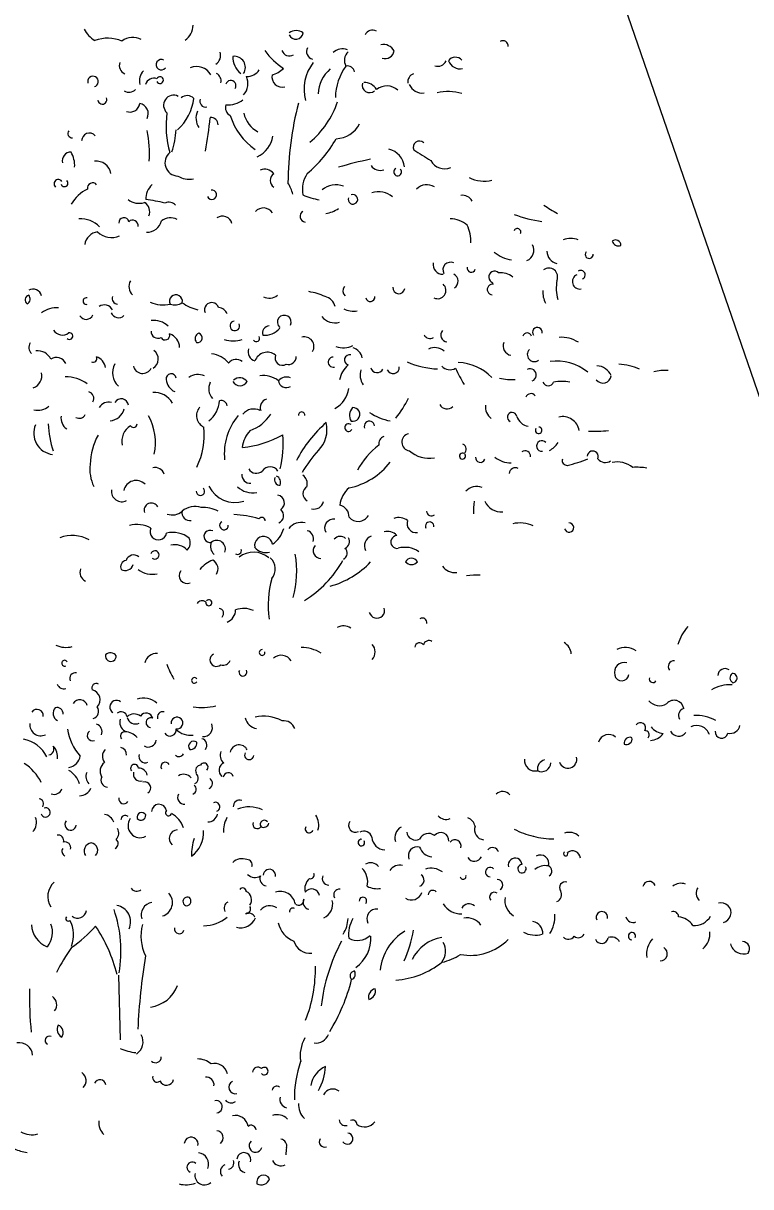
# Model space of a CAD drawing. Header units: millimetres. Extents: x 563604 to 809435, y 2337 to 1331933.
# Drawn here: x 733479 to 734622, y 1262839 to 1264665 of the extents above; entities that cross this region are included whole.
import ezdxf

# ---------------------------------------------------------------- set-up
doc = ezdxf.new("R2010")
doc.units = ezdxf.units.MM
for name, color, linetype, lineweight in [('A-ANNO-DIMS', 211, 'Continuous', 9), ('A-ANNO-DIMS-340', 211, 'Continuous', 9), ('ks_caytram-1', 253, 'Continuous', 9), ('MEP DUONG NHUA-1', 253, 'Continuous', 9), ('NCV_TKCS_HIEN TRANG_251226_dwg-1', 253, 'Continuous', 9)]:
    doc.layers.add(name, color=color, linetype=linetype, lineweight=lineweight)
doc.styles.add('Arial_2', font='arial_0.ttf', dxfattribs={"width": 0.9, "height": 1360})
doc.dimstyles.new('1_Dim_chi_tiet_khu_đất_1', dxfattribs={"dimscale": 304.8, "dimtxt": 1387.552784, "dimasz": 1.338583, "dimexe": 1.115486, "dimexo": 0.0625, "dimgap": 0.111549, "dimtad": 1, "dimdec": 0, "dimrnd": 5, "dimzin": 0, "dimdsep": 46, "dimtxsty": 'Arial_2', "dimblk1": 'OBLIQUE', "dimblk2": 'OBLIQUE', "dimsah": 1, "dimcen": 0.09, "dimdle": 1.115486, "dimazin": 0, "dimtfac": 1, "dimtdec": 4, "dimtix": 1, "dimtmove": 0, "dimatfit": 3, "dimfxl": 3.346457, "dimfxlon": 1, "dimtvp": 1, "dimtolj": 1, "dimtzin": 0, "dimarcsym": 2})

# ---------------------------------------------------------------- blocks, each defined once
blk = doc.blocks.new('NCV_TKCS_HIEN TRANG_251226_dwg_CX-2645538-TỔNG THỂ_HIỆN TRẠNG KHU ĐẤT')
at = {"layer": 'ks_caytram-1'}
blk.add_line((724156.2, 1293976), (724158.7, 1293874.3), dxfattribs=at)
for centre, radius, start, end in [((724137.7, 1295477.5), 38.9, 204.9281, 241.6471), ((724244.7, 1295467.1), 28.7, 304.9821, 359.9961), ((724435.4, 1295438.2), 20.4, 56.8811, 123.3894), ((724434.8, 1295457), 11.8, 205.9091, 351.4231), ((724555.2, 1295446.5), 12.9, 60.7951, 154.1831), ((724139.2, 1295387), 59.7, 67.7941, 109.4621), ((724178.6, 1295420.2), 27.8, 61.3931, 127.3494), ((724571.9, 1295416.8), 20.1, 29.0181, 100.5592), ((724760.3, 1295434.9), 7.92, 350.8631, 124.4663), ((724299.8, 1295419.8), 16.9, 304.0261, 17.3631), ((724338.1, 1295400.8), 17.5, 327.3381, 96.9428), ((724368, 1295416.7), 32, 177.3511, 232.1661), ((724471.9, 1295487.5), 104.7, 215.1721, 237.3441), ((724424.7, 1295431.1), 12.3, 198.4741, 300.6831), ((724463.4, 1295425.7), 11.9, 148.8791, 258.6501), ((724508.2, 1295408.6), 21.4, 69.2981, 133.5936), ((724529.7, 1295412), 18.5, 133.8911, 209.3171), ((724574.7, 1295430), 15.2, 254.1851, 347.0141), ((724685.5, 1295403.1), 13.7, 42.2911, 144.0028), ((724171.4, 1295403.9), 13.9, 159.1911, 248.3381), ((724223.6, 1295405.2), 8.18, 60.1741, 320.7041), ((724279, 1295376.5), 25.7, 29.2671, 112.952), ((724358.5, 1295409.5), 22.7, 266.9581, 326.4421), ((724390.8, 1295421.9), 33.3, 281.5751, 317.4081), ((724514.6, 1295366.8), 66.9, 141.5481, 195.2721), ((724522.4, 1295358.2), 52.3, 129.6631, 178.7944), ((724582, 1295352.4), 85.1, 143.5463, 179.0748), ((724516, 1295392), 11.2, 10.4141, 102.4777), ((724657.6, 1295417.4), 14.8, 252.5801, 334.9511), ((724693.2, 1295418.9), 20.3, 202.5421, 280.1061), ((724116.2, 1295378.7), 8.29, 285.0081, 197.1541), ((724211.9, 1295379.8), 22.8, 136.6011, 194.1821), ((724212.2, 1295369.7), 14.2, 72.0561, 161.3437), ((724221.4, 1295381), 5.33, 204.9101, 155.36), ((724304.3, 1295379.7), 13.1, 347.3201, 62.5011), ((724332.7, 1295372.3), 8.08, 327.2391, 163.4836), ((724333, 1295375.7), 26.7, 318.0271, 24.7501), ((724413.6, 1295386.2), 16.4, 169.2431, 284.3001), ((724623.7, 1295378.5), 13, 107.7471, 189.3071), ((724172.8, 1295375.8), 13.9, 236.9211, 317.5981), ((724550.9, 1295373.2), 11.9, 165.2701, 309.1891), ((724541.6, 1295353.5), 23.8, 32.189, 89.9697), ((724577.8, 1295345.8), 26, 48.0621, 128.3915), ((724633.2, 1295382.3), 21.7, 201.9541, 278.8251), ((724674.4, 1295292.9), 70.2, 72.3271, 104.6713), ((724130.9, 1295350.2), 6.98, 185.9251, 22.4181), ((724174.2, 1295346.7), 15.9, 249.6821, 350.7261), ((724187.2, 1295328.4), 15.9, 330.84, 80.3558), ((724242.9, 1295341.4), 15.8, 62.5281, 228.0941), ((724195.7, 1295361.9), 79.6, 312.1611, 352.9141), ((724264.1, 1295341.6), 15, 44.7591, 129.1504), ((724293.1, 1295347.6), 8.99, 157.4581, 281.3901), ((724338.1, 1295337.7), 13.9, 161.3351, 242.5381), ((724328.5, 1295379.7), 37.7, 264.6641, 308.1281), ((724938.2, 1295215.4), 515.8, 165.4808, 179.5334), ((724367.3, 1295391), 140.1, 309.7761, 341.7341), ((724379.7, 1295309.1), 148.8, 172.0581, 196.3831), ((724304.3, 1295321.2), 26.3, 155.7601, 214.4491), ((724431.7, 1295357.6), 105, 197.8181, 234.6491), ((724395.7, 1295338.7), 43.8, 192.9981, 242.4081), ((723555, 1295404.4), 750, 349.6361, 353.6911), ((724301.5, 1295310.8), 11.3, 0.6561, 95.0678), ((724497, 1295331.5), 42.5, 271.6721, 333.5401), ((724083.6, 1295297.1), 6.85, 140.9261, 272.4711), ((724110.5, 1295285.7), 12.1, 41.3151, 179.4035), ((724034.6, 1295265.5), 170.4, 356.0041, 12.2471), ((724090.2, 1295314.9), 157.2, 342.7391, 355.6221), ((724355.9, 1295300.1), 43.5, 295.0701, 350.8311), ((724324.6, 1295387.2), 199.5, 309.9151, 330.5151), ((724573.6, 1295241.2), 32.1, 6.075, 76.889), ((724628.9, 1295275.6), 9.77, 46.1931, 205.1521), ((725189.5, 1296157.4), 1053.3, 237.2701, 238.9901), ((724081.6, 1295254.3), 13.6, 89.5591, 193.3911), ((724045.3, 1295246.7), 42.2, 356.9211, 30.1351), ((724121.5, 1295230.4), 23.3, 10.2881, 97.0428), ((724250.1, 1295251.1), 20.8, 129.3941, 267.7461), ((724722.5, 1294458), 816.7, 102.0565, 105.6864), ((724668.6, 1295266.4), 24.7, 208.2391, 292.7241), ((724386.1, 1295223.8), 17.3, 36.1631, 114.6172), ((724407.4, 1295223.4), 12.9, 124.7311, 235.5391), ((724491.2, 1295209.1), 46, 147.0231, 190.6261), ((724567.6, 1295256.8), 17.7, 214.8321, 288.5711), ((724594.7, 1295236.8), 6.09, 114.5711, 46.7711), ((724061.8, 1295218.1), 6.76, 35.5201, 228.0181), ((724071.4, 1295219.2), 5.47, 196.5491, 47.7311), ((724115.6, 1295211.4), 8.25, 39.2751, 190.5451), ((724229.8, 1295194.2), 30.7, 132.3411, 181.5321), ((724267.7, 1295262.1), 36.7, 239.9251, 279.7341), ((724341, 1295173.1), 93.8, 17.7951, 29.7331), ((724497.3, 1295185.1), 31.6, 67.0441, 132.1503), ((724640.6, 1295194.7), 22.1, 57.5201, 136.4363), ((724730.8, 1295272.6), 50.4, 242.0791, 283.9401), ((724135.6, 1295153.6), 62.9, 116.4937, 148.571), ((724303, 1295200.9), 7.27, 203.3491, 98.8142), ((724496.3, 1295321), 130.4, 247.2991, 259.1141), ((724524.5, 1295193.8), 7.53, 159.9431, 110.3308), ((724564.5, 1295171.7), 34.1, 49.4521, 107.4389), ((724696.2, 1295182.3), 17.9, 29.6681, 97.4724), ((724188.3, 1295215.4), 27.9, 232.4541, 288.0831), ((724189.2, 1295174.7), 16.1, 334.0761, 61.2471), ((724167, 1294932.2), 263.2, 76.304, 82.9838), ((724235.5, 1295174.9), 14.3, 42.2181, 115.4319), ((724383.8, 1295163.4), 16.9, 32.7391, 138.0047), ((724476.5, 1295214.7), 43.3, 276.9611, 305.8121), ((724975.4, 1295401.2), 263.8, 235.1341, 240.5861), ((724097.4, 1295122.3), 40.8, 44.2221, 94.5034), ((724164.7, 1295157), 7.92, 12.2711, 184.2621), ((724178.5, 1295152.5), 8.66, 349.5781, 134.0883), ((724201, 1295165.4), 23.4, 268.4221, 346.4561), ((724238, 1295140.7), 23.9, 64.2761, 126.382), ((724319.8, 1295152.6), 14.9, 12.1191, 126.4423), ((724450.5, 1295167.1), 9, 119.8801, 263.0101), ((724677.4, 1295122.6), 40.6, 48.9141, 90.2463), ((724850.4, 1295364.9), 207.9, 249.5461, 261.9621), ((724126.8, 1295119.4), 23.7, 98.361, 171.9101), ((724145.5, 1295165.2), 31.5, 225.0861, 293.2761), ((724650.9, 1295127.9), 58.9, 357.4501, 25.4401), ((724782.9, 1295142.4), 5.5, 333.7741, 158.5687), ((724866.7, 1295100.3), 32.1, 68.6951, 111.5749), ((724937.2, 1295121.9), 8.14, 356.5981, 130.5457), ((724941.5, 1295130.4), 9.81, 193.8041, 293.3391), ((724782.3, 1295153.7), 55.8, 230.1851, 260.8381), ((724790.8, 1295114.1), 17.9, 293.4011, 26.9031), ((724848.8, 1295112.4), 19.6, 180.6851, 258.5281), ((724895.6, 1295107.3), 6.28, 141.7041, 5.1661), ((724665.8, 1295091.5), 15.4, 171.0201, 271.6221), ((724678, 1295083), 12.1, 65.4791, 208.7421), ((724710.3, 1295085.7), 6.37, 165.3201, 344.4381), ((724677.5, 1295065.2), 12.2, 302.8921, 63.4031), ((724747, 1295071.8), 9.27, 46.6821, 254.0991), ((724755.8, 1295045.7), 32.9, 52.6661, 94.2045), ((724832.1, 1295071.9), 14, 337.0071, 126.6824), ((724881, 1295064.7), 11.8, 114.0961, 279.5711), ((724882.4, 1295075.2), 7.03, 293.1551, 124.3367), ((724022.1, 1295039.3), 13.6, 12.2651, 120.0801), ((724191.1, 1295057), 18.5, 151.1131, 226.2191), ((724519.7, 1295050.1), 10.9, 142.4351, 226.6321), ((724596.6, 1295055.2), 9.57, 176.5271, 350.3241), ((724657.7, 1295050.8), 13, 243.2101, 48.3001), ((724744, 1295052.3), 8.46, 79.4831, 265.5971), ((724862.8, 1295049.2), 40.2, 177.8181, 207.5091), ((724913.6, 1295054.1), 69.7, 169.7601, 194.7531), ((724016.9, 1295036.1), 7.34, 102.9411, 238.4061), ((724008.8, 1295037.4), 8.66, 299.0021, 42.3451), ((724105.8, 1295034), 5.13, 78.2751, 281.9951), ((724155.4, 1295038.1), 9.01, 158.6931, 266.5191), ((724226.6, 1295075.6), 47.6, 244.7321, 283.3071), ((724246.6, 1295033.7), 10.1, 347.6651, 206.0241), ((724244.7, 1295049.3), 21.2, 250.1101, 303.5791), ((724293.8, 1295081.3), 62.2, 233.1631, 258.2201), ((724302.7, 1295020.4), 11.3, 17.6341, 203.0871), ((724393.2, 1295059.1), 20.5, 242.7341, 308.9571), ((724443, 1294961.7), 88, 64.428, 81.9877), ((724476.4, 1295020.8), 20.7, 12.831, 77.438), ((724551.8, 1295040.8), 7.38, 194.5231, 3.2381), ((724058.7, 1294985.9), 37.6, 84.5947, 128.1975), ((724133.9, 1295013.1), 14.9, 28.0271, 122.7563), ((724156.4, 1295020.3), 12.4, 201.7871, 313.4261), ((724313.2, 1295009.4), 14.4, 17.806, 88.7232), ((724525.6, 1295052.3), 34, 242.7291, 279.5991), ((724105.5, 1295016.4), 11.1, 208.6471, 337.9811), ((724211.5, 1294971), 32.8, 46.2071, 97.1929), ((724339, 1294995.2), 7.57, 96.8711, 23.9061), ((724393.7, 1294983.7), 11.4, 94.5701, 196.3101), ((724416.6, 1295001), 10.8, 333.5701, 229.3201), ((724496.1, 1295026.3), 26.4, 218.7001, 286.0801), ((724068, 1294996.3), 15.6, 209.4331, 309.2701), ((724079.3, 1294979.1), 5.28, 226.7661, 105.434), ((724218.5, 1294986.7), 11, 179.6751, 295.1231), ((724229.5, 1294980.3), 7.3, 208.7641, 16.7461), ((724230, 1294961.2), 22.2, 0.055, 72.985), ((724285.7, 1294975.2), 9.06, 111.8231, 222.4571), ((724280.6, 1294976.3), 7.45, 257.462, 76.818), ((724372.7, 1294975.6), 5.27, 214.0411, 30.2391), ((724385.3, 1295012), 31.7, 265.4751, 320.0371), ((724448.2, 1294962.7), 15.1, 329.0171, 104.993), ((724645.6, 1294985.5), 10.3, 205.5041, 300.5631), ((724673, 1294980.5), 10.6, 136.2511, 265.1311), ((724798.3, 1294976.9), 7.09, 19.2841, 160.9862), ((724814.2, 1294985.2), 7.62, 349.1521, 219.1861), ((724852.2, 1294928.7), 48.5, 56.8851, 94.3147), ((724028, 1294961.3), 12.6, 145.4801, 229.9781), ((724336.4, 1295016.1), 44.7, 251.9271, 288.3431), ((724375.1, 1294954.8), 15.3, 163.3251, 252.7421), ((724509.9, 1294994.3), 33.6, 249.0231, 296.0201), ((724518.2, 1294940.1), 21.6, 13.43, 72.597), ((724652.9, 1294938.8), 22.2, 48.4401, 116.2995), ((724775.1, 1294963.6), 14.8, 157.9981, 260.3821), ((724028.7, 1294932.4), 23.8, 25.8751, 94.9068), ((724058.9, 1294929.3), 16.2, 25.3631, 123.0156), ((724116.3, 1294943.8), 5.84, 244.0581, 26.2091), ((724115.6, 1294926.5), 20.7, 8.7031, 73.398), ((724201.7, 1294943), 17, 302.8131, 52.8761), ((724298.2, 1294911.1), 40.4, 39.506, 83.8789), ((724341, 1294927.6), 14.9, 50.3901, 141.8975), ((724390, 1294933.2), 20.6, 51.0211, 160.0935), ((724413.8, 1294944.9), 11.7, 158.0211, 300.4211), ((724423.2, 1294946.5), 12.2, 253.7911, 2.7921), ((724493.6, 1294938.2), 7.96, 90.8571, 285.6721), ((724519.2, 1294941.7), 8.13, 74.4601, 253.9191), ((724809.5, 1294950.1), 11.1, 134.9241, 307.1751), ((724174.3, 1294921.4), 27.5, 149.6131, 228.9821), ((724194.2, 1294935.5), 15, 193.4781, 333.1061), ((724545.1, 1294902.3), 42.3, 131.7773, 169.003), ((724563.2, 1294918), 27.4, 162.6671, 213.8611), ((724562.6, 1294931.9), 10.2, 193.6891, 333.1631), ((724587.5, 1294930.1), 9.89, 202.8171, 3.9331), ((724663, 1295060.8), 133.4, 246.3951, 267.6921), ((724676.9, 1294942.9), 16.6, 220.9751, 301.3501), ((725052.6, 1295104.9), 407.1, 205.6481, 209.7271), ((724686.6, 1294859), 78.7, 44.648, 87.4711), ((724802.9, 1294918.1), 9.77, 289.9161, 117.6116), ((724844.5, 1294862.3), 77.5, 50.9581, 97.7072), ((724906, 1294906.1), 26.6, 24.27, 86.0159), ((724937.3, 1294841.9), 93.1, 66.26, 86.8698), ((725014.1, 1294867.5), 57.8, 84.6434, 107.0471), ((724016.1, 1294917.1), 20, 287.9131, 12.8681), ((724073.7, 1294859), 56, 53.2861, 91.2271), ((724238.9, 1294912), 7.9, 8.4821, 188.0521), ((724254.4, 1294913.1), 23.4, 185.5311, 245.1761), ((724281.1, 1294894.3), 24.5, 65.1501, 125.5112), ((724322, 1294896.4), 24, 154.8381, 220.2951), ((724347.2, 1294913.7), 12.6, 208.0031, 332.2671), ((724346.7, 1294898.6), 14.9, 38.3711, 129.8787), ((724383.6, 1294877.7), 39.4, 52.6431, 97.4886), ((724419.9, 1294910.6), 12.4, 187.3271, 302.5411), ((724420.2, 1294898.3), 16.6, 67.3731, 139.3805), ((724773.2, 1294980.3), 69.5, 254.7191, 275.1621), ((724831.4, 1294910.2), 9.06, 202.5921, 337.6781), ((724852.8, 1294833.6), 74.3, 80.177, 100.0932), ((724917, 1294918.7), 13.3, 219.6331, 352.5281), ((724106.9, 1294881.2), 10.7, 330.597, 76.071), ((724211.9, 1294856.6), 34.1, 30.6591, 93.2549), ((724478.5, 1294901.6), 39.9, 295.8001, 353.3941), ((724804.1, 1294880.5), 8.31, 36.7451, 161.0158), ((724029.6, 1294889.7), 27, 256.9621, 310.0921), ((724140.7, 1294858.8), 16.7, 74.6391, 150.3893), ((724160.6, 1294869.1), 11.5, 7.3621, 149.1325), ((724299.1, 1294854.4), 20.2, 139.7301, 244.7301), ((724273.4, 1294879.6), 41.6, 306.6961, 357.2171), ((724317.5, 1294868), 9.9, 10.3021, 105.0235), ((724392.1, 1294867.1), 13.3, 104.9581, 202.1821), ((724447.3, 1294964.9), 184.5, 321.6171, 333.1811), ((724672.4, 1294877.5), 12.7, 207.1031, 314.2421), ((724756.6, 1294868.4), 24.1, 174.4211, 231.5161), ((724086.8, 1294850.8), 21, 172.5631, 235.6321), ((724094.6, 1294860.3), 10.3, 239.7091, 334.7691), ((724139.9, 1294872.2), 26.5, 276.8991, 344.1011), ((724129.8, 1294812), 84.6, 347.4501, 29.6741), ((724416.3, 1294794.4), 93.8, 140.3911, 185.8031), ((724368.6, 1294843.1), 21.5, 62.2841, 141.5218), ((724341.6, 1294890.9), 63.8, 289.6511, 327.4561), ((724444, 1294854.9), 5.05, 354.4941, 185.7761), ((724537.9, 1294854.7), 18.6, 139.1751, 209.0781), ((724524.5, 1294856.1), 10.8, 254.4951, 93.7583), ((724601.3, 1294936.3), 92.3, 236.7081, 258.6021), ((724774.5, 1294852), 7.34, 8.1321, 247.8871), ((724804.4, 1294860.9), 23.9, 199.2041, 258.6941), ((724853.7, 1294825.8), 26.9, 10.9861, 102.8204), ((724056.9, 1294826.8), 33.8, 156.9371, 262.8231), ((724188.2, 1294845.8), 142.4, 181.8611, 199.2841), ((724189.4, 1294814), 28, 120.0221, 192.3231), ((724180, 1294841.1), 5.46, 212.5131, 4.6271), ((724174.1, 1294824.4), 117, 334.2551, 5.7651), ((724394.6, 1294800.2), 44, 135.9157, 175.1071), ((724618.5, 1294688), 206.4, 131.1993, 152.2803), ((724436.8, 1294832.6), 47, 315.5731, 13.1941), ((724517.6, 1294835.5), 6.06, 48.9271, 327.6031), ((724550.4, 1294837.6), 8.11, 2.5721, 201.8881), ((724816.3, 1294831.2), 5.15, 145.696, 87.7011), ((724901.9, 1295049.8), 220.1, 268.1061, 276.2561), ((724212.3, 1294775.6), 100.4, 151.4601, 178.7729), ((724332.9, 1294970.4), 167.4, 276.1581, 299.1631), ((724251.3, 1294810.4), 163.7, 345.9171, 4.8261), ((724576.7, 1294810.2), 11.7, 108.1801, 191.5781), ((724614.9, 1294812.5), 13.6, 101.9911, 263.0501), ((724821.3, 1294806.6), 8.26, 39.0021, 276.0291), ((724640.9, 1294647.1), 228.9, 138.1588, 148.9664), ((724641.8, 1294708.7), 125.3, 127.6781, 151.3893), ((724644.9, 1294835.9), 48.6, 229.4721, 278.9071), ((724696.6, 1294790.8), 4.77, 54.6631, 35.6071), ((724694.2, 1294801.4), 8.37, 307.506, 70.255), ((724795.1, 1294790.9), 8.24, 349.6631, 130.0921), ((724815.9, 1294831.8), 36.7, 298.3111, 326.9801), ((724901.2, 1294789.9), 8.78, 335.9401, 174.4693), ((724170.1, 1294769.5), 58.8, 171.9431, 206.6511), ((724495.4, 1294849.8), 111.5, 281.9791, 321.9471), ((724724.6, 1294788.3), 7.49, 173.2201, 341.0661), ((724771.1, 1294816.4), 36.1, 228.8041, 273.1081), ((724861.2, 1294784.1), 8, 165.2281, 270.7911), ((724816.2, 1294977.1), 205.9, 282.6541, 292.0991), ((724921.2, 1294796.1), 15.4, 219.3011, 302.0441), ((724939.5, 1294742.2), 39.4, 51.5481, 101.5819), ((724213.6, 1294757.5), 15.3, 18.6661, 102.8878), ((724363.2, 1294761.5), 13.4, 175.3711, 274.8991), ((724372.9, 1294777.6), 13.9, 210.7751, 311.5531), ((724394.5, 1294759.3), 14.6, 32.7741, 147.4956), ((724399.9, 1294749.3), 11.1, 336.8321, 65.5151), ((724436.5, 1294747.1), 16.4, 348.6741, 55.1961), ((724779.8, 1294762.4), 10.1, 63.9721, 172.897), ((724969.8, 1294659.7), 113.5, 81.6175, 92.9266), ((724184, 1294732.5), 19.9, 45.3741, 168.2938), ((724285, 1294735.5), 6.56, 178.3611, 45.5091), ((724339, 1294762.8), 44.9, 205.3791, 288.4941), ((724367.2, 1294768.5), 35.4, 227.2471, 280.0151), ((724409.8, 1294753.3), 8.42, 152.7491, 272.4631), ((724458.7, 1294731.6), 12.7, 118.5781, 241.6921), ((724544.3, 1294709.5), 40.5, 129.5627, 173.8219), ((724718.5, 1294720.3), 22.7, 67.0371, 137.7621), ((724161.5, 1294735.2), 16.2, 171.7231, 297.4731), ((724404.6, 1294717.2), 12.3, 303.294, 79.596), ((724208, 1294705.4), 11.6, 28.7811, 197.1561), ((724240.8, 1294721.1), 22.8, 249.2811, 312.5551), ((724268.2, 1294701.9), 12.3, 168.7531, 281.5171), ((724276.4, 1294679.7), 31.8, 71.8361, 129.4189), ((724288.3, 1294651.9), 58.1, 64.7371, 91.9938), ((724403.3, 1294697.3), 12.5, 292.2081, 50.1171), ((724463.5, 1294722.9), 15.3, 254.5741, 346.6291), ((724499.3, 1294695.1), 19.3, 359.383, 75.698), ((724647.8, 1294704.4), 7.51, 181.7641, 309.6191), ((724806.2, 1294705), 92.3, 170.6921, 183.2191), ((724757.1, 1294730.4), 27.3, 202.5631, 275.7781), ((724322, 1294681.8), 6.8, 118.8051, 3.3561), ((724329.9, 1294534.1), 165, 73.508, 87.3085), ((724381.3, 1294688.9), 5.6, 0.7071, 142.6917), ((724443.3, 1294662), 24.6, 75.7091, 142.9188), ((724493.8, 1294678), 13.7, 79.4121, 209.1831), ((724532.9, 1294706.7), 18.5, 219.5651, 329.1771), ((724596.7, 1294672.3), 21.9, 51.7701, 110.5542), ((724624, 1294685), 14.5, 161.8361, 277.3791), ((724645, 1294680.7), 6.63, 350.7851, 210.0931), ((724787.1, 1294637.4), 48.4, 64.5561, 103.9016), ((724864.2, 1294678.4), 7.31, 193.1031, 93.4256), ((724185, 1294638.7), 44.6, 60.2911, 104.789), ((724218.9, 1294672.1), 13, 155.7191, 349.2511), ((724241.3, 1294627.5), 43.3, 52.7791, 102.8133), ((724300, 1294664.6), 9.56, 63.3561, 282.6631), ((724370.1, 1294691.2), 48, 305.6731, 342.5431), ((724449.9, 1294661.2), 12.7, 339.6881, 76.726), ((724579, 1294652.5), 19.9, 42.9151, 106.3072), ((724083.5, 1294610.5), 55.5, 61.5251, 110.3748), ((724245.1, 1294626.5), 25.1, 40.9411, 105.4747), ((724252.3, 1294654.8), 16.7, 314.9001, 25.3541), ((724317.5, 1294649), 16.7, 157.5461, 229.2051), ((724310.7, 1294644.8), 13.6, 338.1001, 129.4012), ((724384.1, 1294650.4), 14.1, 7.4051, 191.0471), ((724474.3, 1294642.2), 12.1, 138.9631, 269.2311), ((724504.7, 1294652.4), 12.3, 47.1221, 140.3025), ((724507.1, 1294656.7), 12, 294.2361, 29.1651), ((724558.2, 1294649.9), 15.7, 108.1391, 208.5281), ((724594.2, 1294655.9), 10.1, 93.8821, 279.0691), ((724180.1, 1294622.8), 12.7, 50.7461, 160.5725), ((724213.5, 1294635.6), 6.54, 231.2491, 165.8879), ((724343.4, 1294642.4), 5.91, 236.1841, 17.8271), ((724368.5, 1294602.9), 37, 49.4001, 128.1417), ((724388, 1294662.3), 23.1, 219.3301, 284.0711), ((724379.7, 1294613.6), 23, 319.1621, 48.9991), ((724284.4, 1294609.5), 151.9, 344.3431, 10.2961), ((724505, 1294638.2), 10.4, 297.8991, 47.1801), ((724606.3, 1294609.7), 37.8, 54.5671, 106.138), ((724616.5, 1294619.5), 10.8, 29.0751, 151.1951), ((724110.1, 1294608), 14.5, 157.5151, 247.5151), ((724170.5, 1294616.4), 10.9, 102.8261, 200.8421), ((724166.7, 1294624.1), 13.1, 241.1741, 343.8551), ((724209.4, 1294642.1), 36.9, 232.8911, 282.3211), ((724319.2, 1294585.8), 44.1, 109.6555, 142.2893), ((724297.1, 1294613.7), 15.5, 326.3291, 62.0141), ((724357.8, 1294711.4), 173, 301.6341, 330.7191), ((724452.6, 1294718.9), 137.2, 285.2801, 316.6211), ((724616.5, 1294632.7), 12.3, 219.8431, 320.4271), ((724684.1, 1294630.6), 22.7, 213.2291, 278.5841), ((724264, 1294603), 12.4, 142.5591, 292.5211), ((724543.5, 1294556.7), 152.2, 164.0211, 188.2201), ((724719.6, 1294496.6), 107.3, 87.4658, 98.8278), ((724287.6, 1294555), 8.66, 47.9251, 151.2682), ((724298.1, 1294560.5), 4.83, 168.5521, 138.5884), ((724313.7, 1294543.7), 7.78, 313.302, 83.837), ((724320.2, 1294549.2), 20.1, 289.6371, 0.1971), ((724353, 1294515), 36.6, 65.3881, 110.3022), ((724562.1, 1294548.4), 12.2, 194.3411, 17.8201), ((724509.7, 1294502.2), 21.9, 58.0291, 116.2146), ((724633.4, 1294529.1), 7.44, 348.8061, 121.4824), ((725108.3, 1294472.6), 76.6, 138.8372, 162.9353), ((724073.7, 1294528.1), 37.7, 245.1451, 285.1831), ((724381.9, 1294482.4), 4.46, 92.0351, 14.4941), ((724442.3, 1294427.7), 62.7, 59.154, 89.2249), ((724541.7, 1294483.3), 17.6, 318.3501, 41.9201), ((724629.1, 1294490.4), 7.24, 31.6821, 176.6615), ((724643.9, 1294492.2), 8.92, 58.2921, 167.217), ((724844, 1294477.8), 23.7, 5.7081, 58.5721), ((724952.4, 1294462.4), 28.1, 53.3221, 118.473), ((724071.6, 1294465.6), 4.51, 20.1141, 296.5541), ((724144.4, 1294476.8), 8.47, 168.5671, 4.0731), ((724144, 1294470.9), 11, 36.3491, 136.2911), ((724216.3, 1294461.5), 19.4, 86.3559, 165.5889), ((724310.1, 1294470.8), 10.2, 115.1331, 312.5171), ((724320.9, 1294474), 11.4, 250.2121, 339.6091), ((724411.8, 1294459.9), 18.2, 30.2511, 131.837), ((724950.6, 1294451.1), 15.4, 74.3481, 195.9231), ((725029, 1294460.3), 9.12, 87.0941, 216.5761), ((724088.6, 1294441.6), 8.99, 78.8801, 202.8121), ((724336.2, 1294499.6), 109.9, 198.8131, 212.3851), ((724351.7, 1294451.7), 6.2, 154.4341, 25.8361), ((724946.8, 1294449.1), 11.3, 191.3191, 354.6771), ((725109, 1294445.8), 11.3, 54.9001, 178.4998), ((725125.6, 1294442.6), 8.83, 128.9971, 240.0701), ((725120.7, 1294442.3), 7.28, 273.4831, 95.5837), ((724070.4, 1294436.2), 10.9, 200.0191, 287.1201), ((724121.3, 1294426.7), 7, 57.8911, 205.6441), ((724275.4, 1294438.6), 4.32, 31.2311, 329.0391), ((724995.6, 1294440.6), 5.51, 159.1991, 333.1431), ((725116.2, 1294377), 54.7, 85.9892, 121.4208), ((724111.5, 1294408.1), 16, 315.551, 77.24), ((724195.4, 1294379.6), 31.4, 47.4521, 108.6284), ((724028.3, 1294383.3), 9.83, 353.3781, 145.7791), ((724066.2, 1294386.9), 12.7, 136.4801, 242.7151), ((724059.6, 1294386.3), 9.69, 355.8581, 105.8355), ((724095.3, 1294395.6), 12.5, 16.5781, 146.6302), ((724113.8, 1294390.1), 11.4, 282.3781, 36.7811), ((724153, 1294396.8), 10.4, 50.3181, 237.4441), ((724288.3, 1294492.6), 96.5, 261.2441, 282.6061), ((725005.8, 1294419.9), 21, 218.7081, 303.3821), ((725028.9, 1294391.8), 15.6, 10.3241, 137.4268), ((725047.5, 1294383.6), 11.5, 106.8431, 209.8261), ((724160.4, 1294379.8), 9.52, 9.8131, 131.1508), ((724174.9, 1294373.6), 16.8, 164.9491, 240.0821), ((724181.1, 1294369.4), 16.5, 53.0801, 133.2173), ((724183.2, 1294384.2), 14, 196.3291, 293.5381), ((724199.8, 1294376.8), 10.5, 13.5871, 146.6667), ((724207.1, 1294372.3), 7.56, 67.4121, 266.8681), ((724226.1, 1294380.8), 8.71, 78.5091, 197.7891), ((724248.2, 1294371.8), 9.27, 261.7261, 188.5441), ((724377.3, 1294385.4), 22.9, 194.6321, 259.3341), ((724384.7, 1294321.3), 61, 62.1011, 103.1777), ((724415.2, 1294355.7), 19.6, 21.7761, 95.6348), ((725064.3, 1294321.8), 61.8, 60.7291, 94.0933), ((724034.4, 1294369.3), 17.6, 174.5281, 293.6871), ((724155.7, 1294374.1), 80.5, 188.5281, 222.4341), ((724115.5, 1294352.1), 8.31, 125.5611, 291.3111), ((724117.2, 1294357.7), 13.2, 340.722, 69.582), ((724166.3, 1294351), 6.88, 88.4621, 218.6771), ((724166.1, 1294332.2), 25.7, 40.836, 89.0318), ((724237.3, 1294361), 9.74, 212.2721, 9.1111), ((724269.7, 1294385.3), 32.9, 226.2861, 277.1141), ((724289.3, 1294364.9), 14.5, 265.7881, 22.8071), ((724976.1, 1294364.2), 8.05, 326.9961, 145.8941), ((724983, 1294352.9), 6.92, 322.2541, 91.149), ((725013.8, 1294382), 26.6, 218.4641, 266.0131), ((725036.1, 1294365.8), 14.7, 208.1841, 321.6951), ((725064.7, 1294346.9), 20.9, 18.1971, 116.2079), ((725103.6, 1294358), 10.2, 174.4871, 346.8581), ((725117, 1294371.1), 15.8, 257.3681, 348.7131), ((723996.8, 1294294.6), 52.8, 27.002, 78.974), ((724203, 1294346.9), 12.9, 240.6301, 350.0431), ((724274.4, 1294335.2), 7.95, 51.5401, 218.7321), ((724269.5, 1294340.1), 9.91, 262.3001, 7.9721), ((724284.9, 1294337), 10.3, 319.869, 77.269), ((724345.8, 1294323.2), 14.2, 25.6951, 168.8253), ((724926.3, 1294337), 16.6, 49.4191, 163.3731), ((724959.4, 1294340.3), 8.99, 67.4591, 191.3911), ((724954, 1294346.9), 8.99, 247.4881, 11.3621), ((724989.5, 1294372), 27.9, 274.8111, 323.5701), ((724045.8, 1294330.9), 9.1, 278.1351, 29.0051), ((724036.7, 1294318.4), 24, 352.4031, 44.7351), ((724074.4, 1294323.7), 22.2, 280.4201, 349.8501), ((724145.9, 1294319.3), 15, 134.7601, 219.1511), ((724158.1, 1294322.7), 10.8, 351.623, 80.701), ((724198.4, 1294319.1), 9.94, 161.4631, 293.7861), ((724251.3, 1294326.5), 7.49, 223.9341, 336.9501), ((724330.6, 1294320.9), 14.7, 155.2571, 233.0861), ((724361.6, 1294321.4), 7.19, 151.0821, 352.3211), ((723967.9, 1294245.5), 74.6, 26.0831, 57.4541), ((724144.4, 1294296.2), 17, 126.7251, 210.9251), ((724181.6, 1294300.5), 6.28, 5.0971, 218.7721), ((724187.7, 1294287.2), 13.8, 11.174, 89.4857), ((724229.9, 1294303.1), 7, 31.0861, 206.4011), ((724285.8, 1294297.3), 8.41, 95.2141, 207.8341), ((724290.6, 1294302.5), 6.42, 314.5621, 149.9545), ((724326.7, 1294297.5), 12.6, 112.4411, 229.8851), ((724810.4, 1294312.7), 16.3, 172.9981, 284.0041), ((724829.7, 1294298.8), 15.5, 105.8431, 187.0451), ((724821, 1294309.9), 14.6, 242.8371, 357.5701), ((724862.2, 1294314.8), 14, 198.4181, 14.3711), ((724057.2, 1294263.3), 40.1, 18.7321, 58.1191), ((724121.6, 1294287.8), 16.5, 157.2961, 224.2131), ((724140.7, 1294282.5), 11.9, 155.5511, 260.8631), ((724190.6, 1294291.4), 10.9, 164.6011, 285.6701), ((724258.6, 1294275.8), 15.4, 39.2761, 122.0689), ((724272.4, 1294285.2), 9.31, 293.9541, 50.0571), ((724295.4, 1294277), 8.65, 291.1251, 60.9751), ((724328.7, 1294285.5), 8.07, 17.9731, 170.4699), ((724055, 1294272.8), 13.1, 250.1511, 340.1511), ((724093.6, 1294278.7), 21.5, 274.4161, 334.8711), ((724197.6, 1294269.9), 9.3, 301.3821, 108.9211), ((724270.1, 1294267.7), 8.31, 289.2851, 53.4911), ((724759.9, 1294250.7), 13.7, 36.2671, 137.9794), ((724030.8, 1294244.8), 7.87, 325.526, 83.6334), ((724164.5, 1294252.7), 7.94, 170.5471, 327.6481), ((724259.9, 1294254.9), 10.7, 152.1701, 273.5701), ((724308.3, 1294240), 7.26, 290.8681, 114.6425), ((724346.6, 1294240.5), 10.1, 71.0021, 183.0061), ((724041.9, 1294231.3), 7.22, 197.3071, 109.8328), ((724131.1, 1294209.5), 19.1, 19.9681, 79.831), ((724192.8, 1294223.7), 7.31, 29.4781, 196.0311), ((724219.9, 1294232.3), 11.8, 8.7311, 176.9933), ((724234.9, 1294230.8), 4.68, 134.4431, 346.3341), ((724219.9, 1294193.8), 40.8, 19.4711, 61.5281), ((724296.6, 1294232.1), 15.7, 269.1351, 347.4471), ((724361.5, 1294188.8), 51.2, 66.0281, 110.9685), ((724006, 1294215.9), 21.5, 316.8351, 20.8151), ((724081, 1294212.4), 8.89, 139.9781, 353.8941), ((724167, 1294219.7), 6.87, 51.4541, 181.9521), ((724190.3, 1294210.7), 19.1, 144.9931, 297.9721), ((724191.5, 1294227), 7.73, 222.8301, 2.6791), ((724363.3, 1294202.1), 42.3, 150.2031, 183.2821), ((724374.4, 1294212.9), 7.05, 158.8261, 324.2221), ((724385.2, 1294212.7), 6.37, 38.4521, 217.5711), ((724384, 1294216.6), 8.7, 243.7081, 345.4501), ((724444.7, 1294211.8), 26.2, 341.3771, 35.1541), ((724528.4, 1294210.8), 10.6, 144.9571, 296.5151), ((724670.8, 1294237.1), 16.7, 221.0641, 292.7231), ((724698.9, 1294206.4), 17.7, 10.439, 69.441), ((724731.2, 1294204.1), 15.8, 159.9491, 264.8721), ((724061.5, 1294187.2), 8.71, 342.5501, 101.6947), ((724144.6, 1294198.8), 12.3, 309.3431, 35.7391), ((724249.4, 1294190.7), 13.4, 94.1691, 229.2311), ((724246, 1294198.9), 43.9, 304.4211, 5.2941), ((724455.8, 1294205.6), 6.28, 147.4701, 339.6701), ((724541.8, 1294188.7), 13.2, 16.6031, 118.9074), ((724575.5, 1294193.5), 21.1, 182.7491, 267.5201), ((724609.7, 1294191.5), 19.3, 119.6741, 196.9941), ((724623.1, 1294202), 14.1, 186.4441, 295.7171), ((724643, 1294183.5), 14.9, 49.7591, 157.2956), ((724662.6, 1294187.4), 12.5, 353.7251, 142.9428), ((724828.6, 1294297.1), 105, 241.0021, 258.6201), ((724839.2, 1294303.3), 113.5, 254.0021, 270.5631), ((724864.7, 1294178.8), 21.3, 46.5491, 111.1), ((724075.1, 1294170.4), 7.68, 147.4411, 246.2291), ((724072.3, 1294176), 8.98, 343.5791, 106.6925), ((724115.4, 1294170.7), 13.1, 99.0481, 213.2971), ((724111.9, 1294171.9), 11.7, 313.958, 83.1827), ((724147, 1294182.4), 8.75, 299.4271, 52.0471), ((724355.5, 1294163.7), 84.7, 161.4361, 180.6531), ((724537.8, 1294184), 5.17, 79.3711, 33.5181), ((724625.6, 1294163.4), 14.1, 74.7081, 202.7151), ((724650.8, 1294183.8), 22.5, 197.5831, 263.7421), ((724684.8, 1294178.7), 9.7, 343.8001, 140.3258), ((724744, 1294166.4), 9.78, 17.9711, 139.6827), ((724350.4, 1294137.3), 21.4, 69.2961, 133.592), ((724358, 1294149), 8.34, 340.301, 89.9546), ((724715.5, 1294167), 12.2, 212.8921, 333.4021), ((724779.4, 1294148.8), 10.8, 3.6451, 194.5701), ((724818.9, 1294151.3), 13.2, 342.3181, 119.0059), ((724858.7, 1294166.6), 3.5, 117.1701, 35.0221), ((724869.2, 1294158.5), 12.6, 5.3051, 127.0399), ((724393.3, 1294132.5), 9.59, 348.7821, 178.0694), ((724518.9, 1294122.6), 28.8, 345.5201, 46.0331), ((724552.7, 1294136.9), 15.4, 39.2761, 122.0688), ((724597.6, 1294131), 17.6, 73.6591, 149.1122), ((724647.5, 1294114.3), 29.5, 53.2891, 108.0563), ((724740.1, 1294137.7), 7.33, 42.7631, 268.6201), ((724790, 1294142.9), 6.54, 89.0271, 29.3141), ((724826.5, 1294123.2), 24.6, 78.4261, 131.3311), ((724828.6, 1294139.2), 8.58, 298.189, 70.252), ((724075.7, 1294099.2), 30.5, 131.6861, 212.3241), ((724370.6, 1294145.7), 16.5, 225.9201, 301.6701), ((724389.6, 1294127.3), 11.3, 156.7501, 263.0101), ((724469.1, 1294111.8), 20.2, 129.2231, 195.9951), ((724458.1, 1294132.7), 5.53, 251.0571, 28.0121), ((724486.5, 1294127.5), 10.1, 153.7481, 269.7371), ((724626.3, 1294125), 9.97, 288.4461, 57.5731), ((724697.6, 1294131.1), 4.61, 190.6161, 17.7281), ((724751.7, 1294117.6), 8.32, 298.3241, 93.8373), ((724857.9, 1294113.3), 8.85, 72.0301, 214.4991), ((724989.7, 1294113.3), 9.86, 18.7561, 168.2462), ((725040, 1294099.8), 20.3, 69.4631, 129.7317), ((724184.9, 1294119), 11.2, 217.0471, 306.9621), ((724219.3, 1294089.8), 21.8, 285.8861, 42.9661), ((724351.4, 1294107.2), 5.56, 359.2461, 144.1528), ((724351.3, 1294094.2), 14.1, 323.57, 66.187), ((724410.3, 1294083.3), 24.1, 9.3771, 108.3663), ((724459.6, 1294098.6), 12.6, 9.6551, 142.5431), ((724503.3, 1294101.8), 9.03, 83.3401, 209.5501), ((724562.4, 1294145.7), 34.1, 242.8201, 279.5051), ((724616.4, 1294111.1), 17.3, 237.5781, 341.0501), ((724649.9, 1294101.9), 7.08, 42.7271, 177.5087), ((724746.8, 1294098.5), 7.56, 54.4881, 221.8071), ((724841.1, 1294102.1), 11.3, 290.3601, 33.0411), ((725080.8, 1294104.7), 17, 149.9841, 222.9671), ((724149.2, 1294059.7), 26.1, 334.851, 79.93), ((724212, 1294070.3), 20.1, 100.2821, 197.3301), ((724264.7, 1294091.5), 7.1, 65.6341, 257.7661), ((724262.4, 1294092.2), 7.75, 276.0431, 47.3571), ((724332.5, 1294081), 10.4, 115.9041, 210.1601), ((724356.4, 1294079.8), 7.32, 266.2971, 32.0471), ((724394.1, 1294065.5), 19.4, 55.7461, 139.3861), ((724439.1, 1294094), 8.44, 233.5901, 7.1931), ((724457, 1294090.1), 10.8, 152.5471, 260.8541), ((724469.8, 1294087.3), 23, 292.9691, 14.1711), ((724540.3, 1294092.5), 5.8, 317.7371, 185.6621), ((724694.2, 1294104.8), 32.7, 211.5511, 272.1171), ((724706.8, 1294074.7), 13.1, 48.3441, 150.8506), ((724791.2, 1294093.2), 28.1, 170.2311, 239.5901), ((725102.8, 1294073.8), 15.6, 283.5121, 105.8264), ((724077.4, 1294064.6), 3.95, 136.2811, 313.9891), ((724092.1, 1294079.2), 13.8, 231.3001, 352.5731), ((723955.5, 1294013), 204.7, 350.5341, 18.7301), ((724289.2, 1294112.7), 59.4, 270.8301, 309.4061), ((724348.1, 1294075.8), 25.5, 254.8171, 336.8731), ((724360.3, 1294062.2), 11.1, 24.8571, 113.3386), ((724430.2, 1294076), 5.21, 58.4061, 192.9401), ((724472.8, 1294065.4), 44, 325.4471, 359.5241), ((724566.7, 1294039.8), 49.1, 149.0371, 187.0441), ((724562, 1294064.2), 15.6, 84.1301, 206.1561), ((724703.3, 1294038.5), 27.4, 35.4831, 99.547), ((724793.4, 1294067.7), 48.4, 326.8431, 4.3581), ((724915.6, 1294066.7), 8.94, 348.6311, 206.8271), ((724964.6, 1294070), 11.5, 194.1711, 292.9681), ((725027.8, 1294067.4), 8.29, 359.8371, 110.4473), ((725033.1, 1294037), 30.5, 33.883, 84.4592), ((725061.4, 1294082.2), 28.3, 263.8451, 331.3731), ((724057.7, 1294055.9), 37.9, 181.4321, 249.5631), ((724017.1, 1294042.9), 35.5, 320.5991, 21.9091), ((724038.1, 1294039.2), 47.7, 338.3651, 28.2661), ((723967, 1294187.7), 204.1, 304.4331, 318.6831), ((723914.8, 1293916.3), 246.8, 14.2591, 33.6231), ((724262.2, 1294036.9), 70.6, 164.8801, 205.7791), ((724251.6, 1294048.3), 7.45, 167.4631, 346.8191), ((724446.1, 1294066.1), 39.6, 191.6841, 249.0591), ((724649.5, 1293974.6), 82.8, 121.5894, 173.7383), ((724404.4, 1294084.6), 218.6, 336.7231, 349.9041), ((724803.3, 1294041), 19.6, 357.409, 78.612), ((724457.3, 1294036.5), 26.4, 196.1711, 275.6671), ((724761.9, 1293892.7), 289.4, 151.838, 173.0802), ((724531.6, 1294058.9), 28.6, 241.5421, 313.9171), ((724496.7, 1294033.6), 56, 305.5161, 3.7261), ((724675.3, 1293971.4), 64.8, 99.8331, 153.2988), ((724640.1, 1294013.5), 29.8, 324.3011, 27.7981), ((724709.2, 1294088.5), 81.6, 258.8081, 316.2681), ((724811.3, 1294078.7), 40, 242.1121, 284.9941), ((724863.1, 1294043.2), 10.9, 223.6481, 324.2501), ((724878.4, 1294044.8), 10.2, 230.7471, 333.7131), ((724915.2, 1294036.2), 10.5, 201.2051, 351.7471), ((724930.6, 1294021), 14.7, 28.9771, 110.1799), ((724962.8, 1294037.1), 5.69, 335.9901, 266.2091), ((725023.3, 1294008.1), 37.6, 139.1941, 186.8701), ((725053.6, 1294041.4), 31.8, 310.3061, 4.7251), ((725136.3, 1294017.2), 11.3, 324.9, 88.4998), ((724362.2, 1293825.8), 340.2, 145.33, 153.013), ((725006.9, 1294009.5), 11.4, 271.5721, 59.2111), ((725137.8, 1294029.7), 20.6, 192.8971, 292.4241), ((725156.6, 1293848), 970.9, 170.6239, 177.4545), ((724583.2, 1294098), 130.2, 273.7981, 308.5471), ((724647.6, 1294075.6), 81.2, 281.8691, 304.2651), ((724251.5, 1293985.1), 214.1, 338.0711, 1.3241), ((724527.8, 1293974.7), 7.75, 96.0431, 227.3571), ((724518.9, 1293977.6), 9.38, 292.8191, 30.5811), ((724546.1, 1293938.9), 529.6, 178.3231, 185.7021), ((724200.3, 1293977.3), 51.8, 276.9741, 339.8761), ((724240.1, 1294040.1), 291.2, 328.3801, 345.8721), ((724562.5, 1293941.4), 13.5, 102.8671, 195.4761), ((724546.6, 1293950.9), 13.4, 282.3821, 15.9611), ((724043.9, 1293929.5), 15.4, 321.3721, 55.9601), ((724074.4, 1293891.1), 14.5, 153.3141, 239.7341), ((724057.3, 1293886), 12.3, 323.066, 69.983), ((724172, 1293871.3), 22.9, 302.8561, 28.3441), ((724466, 1293890.7), 21.4, 263.5191, 338.6791), ((724000.6, 1293848.9), 20.9, 4.4521, 100.4297), ((724047.6, 1293873.5), 6.75, 66.0831, 245.2981), ((724494.9, 1293850), 53.3, 149.2741, 190.3861), ((724190.6, 1293930), 76, 245.2391, 264.5201), ((724214.3, 1293847.6), 9.23, 226.1681, 0.5001), ((724278.9, 1293807.1), 37.4, 52.331, 87.489), ((724306.8, 1293816), 21.3, 13.8851, 103.727), ((724375.1, 1293822.9), 8.58, 46.1511, 176.1925), ((724385.4, 1293825.2), 5.88, 221.8281, 138.4422), ((724603.6, 1293782.9), 171.1, 160.3821, 180.9641), ((724498.1, 1293795.7), 40.5, 114.1347, 170.3859), ((724389.3, 1293839), 92.5, 331.3921, 356.0991), ((724090.5, 1293810.2), 15, 313.6001, 57.5521), ((724127.3, 1293802.3), 9.41, 9.8191, 156.2019), ((724216.7, 1293814.9), 7, 158.3511, 311.9331), ((724231.7, 1293814.2), 11.2, 203.5461, 348.7411), ((724294.5, 1293803.7), 11.9, 352.2591, 98.0112), ((724339.7, 1293799.8), 10.1, 115.8181, 283.3321), ((724404.7, 1293794.7), 6.89, 51.1341, 172.7387), ((724492.9, 1293780.9), 16.2, 51.8161, 154.0623), ((724309.7, 1293769.3), 9.66, 276.7361, 103.5505), ((724333.1, 1293786.5), 11.2, 216.9661, 307.0451), ((724423.1, 1293780.9), 13.4, 164.3091, 257.8881), ((724467, 1293771.7), 27.9, 174.2291, 227.7501), ((724339.8, 1293735.2), 20.5, 9.4681, 102.2296), ((724405.7, 1293735.5), 21.4, 42.4221, 111.064), ((724149.5, 1293743.8), 24.2, 172.5081, 228.2111), ((724364.8, 1293732.7), 7.54, 2.2451, 129.1355), ((724512.6, 1293749.3), 9.62, 181.9831, 286.2331), ((724523.6, 1293741.1), 7.3, 0.6421, 112.2481), ((724542.5, 1293758.4), 20.7, 236.0781, 322.3731), ((724020, 1293759.7), 34.4, 239.8871, 286.1331), ((724270.4, 1293710.8), 10.8, 346.1691, 176.155), ((724309.5, 1293720.5), 11.3, 308.493, 82.8254), ((724409.6, 1293707.6), 11.1, 347.493, 80.1573), ((724480, 1293714.3), 8.38, 148.1721, 290.6781), ((724515.9, 1293719.1), 8.67, 213.313, 86.4434), ((724029.5, 1293797.5), 101.4, 248.7051, 260.5171), ((724371.6, 1293707.9), 10.1, 134.2401, 344.1031), ((724459, 1293695.8), 39.7, 166.2951, 182.5551), ((724272, 1293674.3), 8.16, 46.9831, 245.9071), ((724279.7, 1293679.1), 18.1, 338.604, 82.825), ((724328, 1293681), 9.53, 275.4181, 24.3421), ((724353.2, 1293686.4), 10.9, 340.5641, 175.9282), ((724358, 1293678.8), 13.3, 158.0881, 255.3121), ((724411.3, 1293691.2), 14.6, 204.9921, 298.4081), ((724291.4, 1293661.8), 15.2, 169.2841, 309.8271), ((724327.8, 1293667.6), 11.5, 112.9691, 219.2291), ((724384.1, 1293651.1), 10.8, 27.1981, 195.5731), ((724262.2, 1293696.3), 49.4, 257.5571, 287.6941), ((724380.1, 1293661.2), 14.6, 243.6401, 339.1321)]:
    blk.add_arc(centre, radius, start, end, dxfattribs=at)
blk = doc.blocks.new('NCV_TKCS_HIEN TRANG_251226_dwg-1595164-TỔNG THỂ_HIỆN TRẠNG KHU ĐẤT')
at = {"layer": 'MEP DUONG NHUA-1', "flags": 128}
blk.add_lwpolyline([(716231.5, 1321591.7), (717133.5, 1319975.5), (720696.1, 1309813.7), (723366.6, 1301357.1), (725670.4, 1294397), (733749.3, 1266649), (735367.7, 1261954.8), (739458.1, 1249812.8), (743658, 1235750.6), (749920.1, 1214169.6), (754437.4, 1199109), (756928.6, 1191184.1), (760666.8, 1178214.1), (762672.6, 1171661.4), (768012.8, 1151455.6)], dxfattribs=at)
blk.add_blockref('NCV_TKCS_HIEN TRANG_251226_dwg_CX-2645538-TỔNG THỂ_HIỆN TRẠNG KHU ĐẤT', (9472.7, -30804.7))
blk = doc.blocks.new('DIMBLOCK1-TỔNG THỂ_HIỆN TRẠNG KHU ĐẤT')
at = {"layer": 'A-ANNO-DIMS-340'}
for p, q in [((741408.5, 1206190.7), (721160, 1273417.7)), ((720281.4, 1272798), (721583.6, 1273190.2)), ((721258.1, 1273092.1), (720281.4, 1272798)), ((740333.8, 1206222.1), (741636, 1206614.3)), ((741310.4, 1206516.3), (740333.8, 1206222.1))]:
    blk.add_line(p, q, dxfattribs=at)
at = {"layer": 'A-ANNO-DIMS-340', "lineweight": 25}
for p, q in [((721258.1, 1273092.1), (721003.9, 1273228.6)), ((721258.1, 1273092.1), (721512.3, 1272955.6)), ((741310.4, 1206516.3), (741056.3, 1206652.8)), ((741310.4, 1206516.3), (741564.6, 1206379.8))]:
    blk.add_line(p, q, dxfattribs=at)
at = {"layer": 'A-ANNO-DIMS-340', "color": 0, "insert": (732330.2, 1242571.6), "char_height": 1360, "width": 5635.599, "attachment_point": 1, "rotation": 286.7621, "line_spacing_factor": 0.941778, "style": 'Arial_2'}
blk.add_mtext('69530', dxfattribs=at)
blk = doc.blocks.new('_Oblique')
at = {"color": 0, "linetype": 'ByBlock', "lineweight": -2}
blk.add_line((-0.5, -0.5), (0.5, 0.5), dxfattribs=at)

msp = doc.modelspace()

# ---------------------------------------------------------------- block references
at = {"layer": 'NCV_TKCS_HIEN TRANG_251226_dwg-1'}
msp.add_blockref('NCV_TKCS_HIEN TRANG_251226_dwg-1595164-TỔNG THỂ_HIỆN TRẠNG KHU ĐẤT', (0, 0), dxfattribs=at)

# ---------------------------------------------------------------- dimensions: what is measured, and where the dimension line sits
at = {"layer": 'A-ANNO-DIMS'}
dim = msp.add_linear_dim(base=(721258.1, 1273092.1), p1=(740333.8, 1206222.1), p2=(720281.4, 1272798), angle=286.7621, dimstyle='1_Dim_chi_tiet_khu_đất_1', override={"dimpost": '<>', "dimfxl": 69530.142663}, dxfattribs=at)
dim.commit()
dim.dimension.update_dxf_attribs({"geometry": 'DIMBLOCK1-TỔNG THỂ_HIỆN TRẠNG KHU ĐẤT', "text_midpoint": (731982.1, 1240014.4)})

doc.saveas('drawing.dxf')
